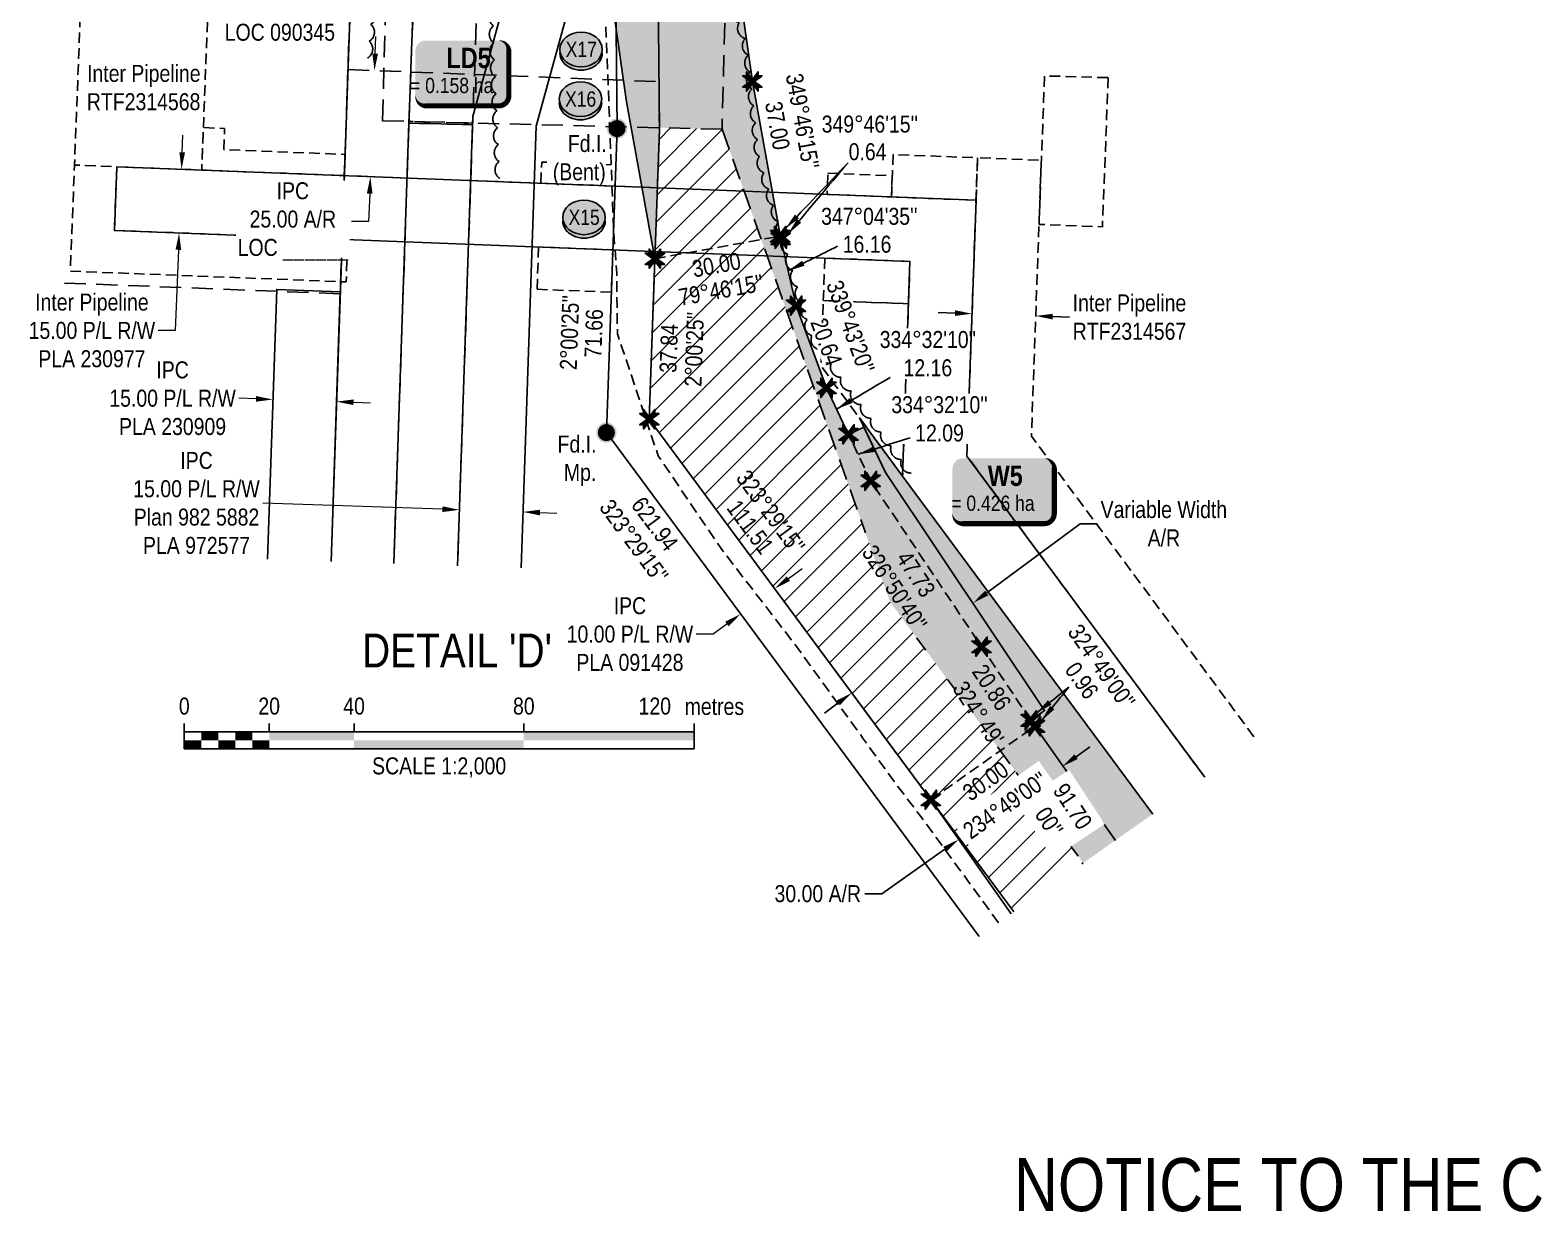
# Model space of a CAD drawing. Extents: x 395420 to 400963, y 6163329 to 6167492.
# Drawn here: x 396371 to 397258, y 6165332 to 6166030 of the extents above; entities that cross this region are included whole.
import ezdxf
from ezdxf.enums import TextEntityAlignment as Align

# ---------------------------------------------------------------- set-up
doc = ezdxf.new("R2010")
doc.units = 0
doc.header["$LTSCALE"] = 5
doc.header["$PDSIZE"] = 0.5
for name, pattern in [('0', [1, 1, 0]), ('foc-ACCESSROAD', [3.75, 2.5, -1.25]), ('foc-TRAV', [1.875, 1.25, -0.625]), ('HIDDEN2', [1.875, 1.25, -0.625]), ('UG_PIPE', [1.875, 1.25, -0.625])]:
    doc.linetypes.add(name, pattern=pattern)
doc.layers.get('Defpoints').update_dxf_attribs({"color": 9})
for name, color, linetype in [('AS-PIPE-UG', 44, 'UG_PIPE'), ('C-AR', 13, 'foc-ACCESSROAD'), ('C-RW', 13, 'Continuous'), ('C-WS', 13, 'foc-ACCESSROAD'), ('DETAIL-T', 7, 'Continuous'), ('F-RW', 190, 'Continuous'), ('L-BD', 7, 'Continuous'), ('L-BD1', 253, 'Continuous'), ('L-MON', 1, 'Continuous'), ('P-CROSSINGS', 250, 'Continuous'), ('P-PROPOSED', 10, 'Continuous'), ('P-PROPOSED-EXISTING-H', 59, 'Continuous'), ('P-PROPOSED-H', 21, 'Continuous'), ('P-TEMP-BLOCKS', 250, 'Continuous'), ('P-TEMP-H', 41, 'Continuous'), ('P-TEMP_WORKSPACE', 46, 'Continuous'), ('P-TRAV', 4, 'foc-TRAV'), ('P-TXT', 4, 'Continuous'), ('P-WORKAREA-H', 111, 'Continuous'), ('T-BUSH', 110, '0'), ('T-EXISTING TFA', 220, 'HIDDEN2'), ('T-EXISTING TFA-T', 220, 'Continuous')]:
    doc.layers.add(name, color=color, linetype=linetype)
for name, color, linetype, lineweight in [('C-AR-T', 13, 'Continuous', 9), ('C-RW-T', 13, 'Continuous', 9), ('F-RW-T', 190, 'Continuous', 9)]:
    doc.layers.add(name, color=color, linetype=linetype, lineweight=lineweight)
doc.layers.add('DISCLAIMER', color=7, linetype='Continuous', plot=False)
doc.styles.add('80', font='ARIALN.TTF', dxfattribs={"height": 10})
doc.styles.add('80CG', font='ARIALN.TTF', dxfattribs={"height": 10})
doc.styles.add('80L', font='ARIALN.TTF', dxfattribs={"height": 10})
doc.styles.add('BOLD', font='ARIALNB.TTF')
doc.styles.add('Crossing', font='ARIALN.TTF', dxfattribs={"height": 10})
doc.dimstyles.new('Compass 5 000', dxfattribs={"dimscale": 5, "dimtxt": 9, "dimasz": 2, "dimexe": 0.2, "dimexo": 0.0625, "dimgap": 0.5, "dimtad": 0, "dimtih": 1, "dimtoh": 1, "dimzin": 0, "dimdsep": 46, "dimtxsty": '80CG', "dimcen": 0.1, "dimse1": 1, "dimse2": 1, "dimclrd": 256, "dimclrt": 256, "dimaunit": 1, "dimadec": 4, "dimazin": 0, "dimtfac": 0.06, "dimtofl": 0, "dimtmove": 0, "dimatfit": 1, "dimfxl": 0.2, "dimtolj": 1, "dimtzin": 0, "dimlwd": -1, "dimarcsym": 0})

# ---------------------------------------------------------------- blocks, each defined once
blk = doc.blocks.new('Disclaimer_Legal')
at = {"layer": 'DISCLAIMER', "color": 254, "flags": 128}
blk.add_lwpolyline([(-3612.9, -1104.6, 37.5, 37.5, 0), (4096.1, -1104.6, 37.5, 37.5, 0.414214), (4171.1, -1029.6, 37.5, 37.5, 0), (4171.1, 2078.7, 37.5, 0, 0.414214), (4096.1, 2153.7, 0, 0, 0), (-3612.9, 2153.7, 0, 0, 0.414214), (-3687.9, 2078.7, 0, 0, 0), (-3687.9, -1029.6, 0, 37.5, 0.414214)], format="xyseb", close=True, dxfattribs=at)
at = {"layer": 'DISCLAIMER', "color": 254, "insert": (241.6, 533.9), "char_height": 125, "width": 7717.568, "attachment_point": 5, "style": '80'}
blk.add_mtext('NOTICE TO THE CORPORATION, PERSON &/OR PERSONS REGARDING THIS COMPUTER AIDED DESIGN AND DRAFTING (CADD) FILES. ACCEPTANCE OF THE CADD DATA IS BASED ON THE FOLLOWING DISCLAIMER WHICH COVERS ALL CADD DATA RECIEVED FROM COMPASS GEOMATICS LTD.\\P{\\fArial Narrow|b1|i0|c0|p34;DISCLAIMER}\\PCOMPASS GEOMATICS LTD. MAKES NO REPRESENTATION OR WARRANTIES, EXPRESS OR IMPLIED, WITH RESPECT TO THE REUSE OF THE DATA PROVIDED HEREWITH, REGARDLESS OF ITS FORMAT OR THE MEANS OF ITS TRANSMISSION. THERE IS NO GUARANTEE OR REPRESENTATION TO THE USER AS TO THE ACCURACY, CURRENCY, SUITABILITY OR RELIABILITY OF THIS DATA FOR ANY PURPOSE. THE USER ACCEPTS THE DATA "AS IS", AND ASSUMES ALL RISKS ASSOCIATED WITH ITS USE. BY ACCEPTANCE OF THIS DATA, THE USER AGREES NOT TO TRANSMIT THIS DATA OR PROVIDE ACCESS OR ANY PART OF IT TO ANOTHER PARTY UNLESS THE USER SHALL INCLUDE WITH THE DATA A COPY OF THIS DISCLAIMER. COMPASS GEOMATICS LTD. ASSUMES NO RESPONSIBILITY FOR ACTUAL OR CONSEQUENTIAL DAMAGE AS A RESULT OF ANY USER\'S RELIANCE ON THIS DATA. THIS CADD FILE IS FOR ILLUSTRATION PURPOSES ONLY.\\PIF YOU REQUIRE MORE ACCURATE INFORMATION, PLEASE CONTACT DARCI ANGLEHART AT COMPASS GEOMATICS LTD. VIA EMAIL: darci.anglehart@compassgeomatics.ca OR CELL: 506-961-7292', dxfattribs=at)
blk = doc.blocks.new('*D142')
at = {"layer": 'Defpoints', "color": 0, "transparency": 16777216}
for p in [(396925.97, 6165865.06), (396963.41, 6165862.18), (396963.47, 6165863.71)]:
    blk.add_point(p, dxfattribs=at)
at = {"layer": 'T-EXISTING TFA-T', "transparency": 16777216}
for p, q in [((396915.92, 6165863.88), (396905.93, 6165864.24)), ((396973.4, 6165861.82), (396983.4, 6165861.46))]:
    blk.add_line(p, q, dxfattribs=at)
for points in [[(396915.98, 6165865.55), (396915.86, 6165862.22), (396925.91, 6165863.52)], [(396973.46, 6165863.48), (396973.34, 6165860.15), (396963.41, 6165862.18)]]:
    blk.add_solid(points, dxfattribs=at)
at = {"layer": 'T-EXISTING TFA-T', "transparency": 16777216, "insert": (397018.62, 6165861.46), "char_height": 10, "attachment_point": 5, "style": '80CG'}
blk.add_mtext('\\A1;Inter Pipeline\\PRTF2314567', dxfattribs=at)
blk = doc.blocks.new('*U140')
at = {"color": 0}
for p, q in [((-150, 0), (-150, 15)), ((-150, 10), (150.24, 10)), ((-100, 10), (-100, 15)), ((-50, 10), (-50, 15)), ((50, 10), (50, 15)), ((150.24, 0), (150.24, 15)), ((-150, 0), (150.24, 0))]:
    blk.add_line(p, q, dxfattribs=at)
for points in [[(-140, 10), (-130, 10), (-140, 5), (-130, 5)], [(-120, 10), (-110, 10), (-120, 5), (-110, 5)], [(-100, 10), (-50, 10), (-100, 5), (-50, 5)], [(50, 10), (150.24, 10), (50, 5), (150.24, 5)], [(-150, 5), (-140, 5), (-150, 0), (-140, 0)], [(-130, 5), (-120, 5), (-130, 0), (-120, 0)], [(-110, 5), (-100, 5), (-110, 0), (-100, 0)], [(-50, 5), (50, 5), (-50, 0), (50, 0)]]:
    blk.add_solid(points, dxfattribs=at)
at = {"color": 0, "style": '80'}
blk.add_text('metres', height=10, dxfattribs=at).set_placement((162.24, 20), align=Align.CENTER)
at = {"color": 0, "char_height": 10, "style": '80'}
for s, insert, attachment_point in [('0', (-150, 30.21), 2), ('20', (-100, 30.21), 2), ('40', (-50, 30.21), 2), ('80', (50, 30.21), 2), ('120', (136.7, 30.22), 3), ('SCALE 1:2,000', (0.12, -5), 2)]:
    blk.add_mtext(s, dxfattribs=dict(at, insert=insert, attachment_point=attachment_point))
blk = doc.blocks.new('*U72')
h = blk.add_hatch(color=191)
edge = h.paths.add_edge_path()
edge.add_line((-24, -20), (24, -20))
edge.add_arc((24, -14), 6, 270, 360)
edge.add_line((30, -14), (30, 12.5))
edge.add_arc((24, 12.5), 6, 0, 90)
edge.add_line((24, 18.5), (-24, 18.5))
edge.add_arc((-24, 12.5), 6, 90, 180)
edge.add_line((-30, 12.5), (-30, -14))
edge.add_arc((-24, -14), 6, 180, 270)
at = {"color": 250, "flags": 128}
blk.add_lwpolyline([(-24, -20, 3, 3, 0), (24, -20, 3, 3, 0.414214), (30, -14, 3, 3, 0), (30, 12.5, 3, 0, 0.414214), (24, 18.5, 0, 0, 0), (-24, 18.5, 0, 0, 0.414214), (-30, 12.5, 0, 0, 0), (-30, -14, 0, 3, 0.414214)], format="xyseb", close=True, dxfattribs=at)
at = {"flags": 128}
blk.add_lwpolyline([(7.87, -13.1, 0, 7.5, 0), (0, 0, 0, 0, 0)], format="xyseb", dxfattribs=at)
at = {"color": 250}
for tag, p, height, style in [('TEMP_AREA_W1_001', (-9.21, 2.24), 12, 'BOLD'), ('ENTER_TEXT_001', (-30.66, -12.47), 9, '80')]:
    blk.add_attdef(tag, p, '', height=height, dxfattribs=dict(at, style=style))
blk = doc.blocks.new('*U127')
h = blk.add_hatch(color=111)
edge = h.paths.add_edge_path()
edge.add_line((-21.5, -20), (21.5, -20))
edge.add_arc((21.5, -14), 6, 270, 360)
edge.add_line((27.5, -14), (27.5, 12.5))
edge.add_arc((21.5, 12.5), 6, 0, 90)
edge.add_line((21.5, 18.5), (-21.5, 18.5))
edge.add_arc((-21.5, 12.5), 6, 90, 180)
edge.add_line((-27.5, 12.5), (-27.5, -14))
edge.add_arc((-21.5, -14), 6, 180, 270)
at = {"color": 250, "flags": 128}
blk.add_lwpolyline([(-21.5, -20, 3, 3, 0), (21.5, -20, 3, 3, 0.414214), (27.5, -14, 3, 3, 0), (27.5, 12.5, 3, 0, 0.414214), (21.5, 18.5, 0, 0, 0), (-21.5, 18.5, 0, 0, 0.414214), (-27.5, 12.5, 0, 0, 0), (-27.5, -14, 0, 3, 0.414214)], format="xyseb", close=True, dxfattribs=at)
at = {"flags": 128}
blk.add_lwpolyline([(-18.56, -9.13, 0, 7.5, 0), (0, 0, 0, 0, 0)], format="xyseb", dxfattribs=at)
at = {"color": 250}
for tag, p, height, style in [('TEMP_AREA_W1_001', (-9.21, 2.24), 12, 'BOLD'), ('ENTER_TEXT_001', (-30.66, -12.47), 9, '80')]:
    blk.add_attdef(tag, p, '', height=height, dxfattribs=dict(at, style=style))
blk = doc.blocks.new('*D143')
at = {"layer": 'C-AR-T', "transparency": 16777216}
for p, q in [((396586.74, 6166044.65), (396552.7, 6166045.82)), ((396644.22, 6166042.67), (396654.21, 6166042.33))]:
    blk.add_line(p, q, dxfattribs=at)
for points in [[(396586.8, 6166046.31), (396586.69, 6166042.98), (396596.74, 6166044.3)], [(396644.28, 6166044.34), (396644.16, 6166041.01), (396634.23, 6166043.01)]]:
    blk.add_solid(points, dxfattribs=at)
at = {"layer": 'Defpoints', "color": 0, "transparency": 16777216}
for p in [(396596.74, 6166044.3), (396593.08, 6165937.97), (396630.57, 6165936.68)]:
    blk.add_point(p, dxfattribs=at)
at = {"layer": 'C-AR-T', "transparency": 16777216, "insert": (396518.37, 6166045.82), "char_height": 10, "attachment_point": 5, "style": '80CG'}
blk.add_mtext('\\A1;IPC\\P15.00 A/R\\PLOC 090345', dxfattribs=at)
blk = doc.blocks.new('*D146')
at = {"layer": 'C-AR-T', "transparency": 16777216}
for p, q in [((396574.47, 6166016.65), (396574.86, 6166026.64)), ((396571.26, 6165934.23), (396570.62, 6165917.79)), ((396570.62, 6165917.79), (396560.62, 6165917.79))]:
    blk.add_line(p, q, dxfattribs=at)
for points in [[(396572.81, 6166016.71), (396576.14, 6166016.58), (396574.08, 6166006.66)], [(396569.59, 6165934.3), (396572.92, 6165934.17), (396571.65, 6165944.23)]]:
    blk.add_solid(points, dxfattribs=at)
at = {"layer": 'Defpoints', "color": 0, "transparency": 16777216}
for p in [(396574.08, 6166006.66), (396690.12, 6166002.13), (396687.68, 6165939.7)]:
    blk.add_point(p, dxfattribs=at)
at = {"layer": 'C-AR-T', "transparency": 16777216, "insert": (396526.01, 6165917.79), "char_height": 10, "attachment_point": 5, "style": '80CG', "bg_fill": 3, "box_fill_scale": 1.1, "bg_fill_color": 256, "bg_fill_true_color": 13158600, "bg_fill_transparency": 0}
blk.add_mtext('\\A1;IPC\\P25.00 A/R\\PLOC ______', dxfattribs=at)
blk = doc.blocks.new('*D147')
at = {"layer": 'C-RW-T', "transparency": 16777216}
for p, q in [((396614.1, 6165748.44), (396508.38, 6165752.07)), ((396671.52, 6165746.47), (396681.51, 6165746.12))]:
    blk.add_line(p, q, dxfattribs=at)
for points in [[(396614.15, 6165750.11), (396614.04, 6165746.78), (396624.09, 6165748.1)], [(396671.57, 6165748.13), (396671.46, 6165744.8), (396661.52, 6165746.81)]]:
    blk.add_solid(points, dxfattribs=at)
at = {"layer": 'Defpoints', "color": 0, "transparency": 16777216}
for p in [(396627.17, 6165837.75), (396664.6, 6165836.46), (396624.09, 6165748.1)]:
    blk.add_point(p, dxfattribs=at)
at = {"layer": 'C-RW-T', "transparency": 16777216, "insert": (396469.29, 6165752.07), "char_height": 10, "attachment_point": 5, "style": '80CG'}
blk.add_mtext('\\A1;IPC\\P15.00 P/L R/W\\PPlan 982 5882\\PPLA 972577', dxfattribs=at)
blk = doc.blocks.new('*D149')
at = {"layer": 'C-RW-T', "transparency": 16777216}
for p, q in [((396504.27, 6165813.37), (396494.28, 6165813.72)), ((396561.73, 6165811.39), (396571.72, 6165811.05))]:
    blk.add_line(p, q, dxfattribs=at)
for points in [[(396504.33, 6165815.04), (396504.22, 6165811.71), (396514.27, 6165813.03)], [(396561.78, 6165813.06), (396561.67, 6165809.73), (396551.73, 6165811.74)]]:
    blk.add_solid(points, dxfattribs=at)
at = {"layer": 'Defpoints', "color": 0, "transparency": 16777216}
for p in [(396514.27, 6165813.03), (396510.58, 6165706.12), (396548.05, 6165704.83)]:
    blk.add_point(p, dxfattribs=at)
at = {"layer": 'C-RW-T', "transparency": 16777216, "insert": (396455.19, 6165813.72), "char_height": 10, "attachment_point": 5, "style": '80CG'}
blk.add_mtext('\\A1;IPC\\P15.00 P/L R/W\\PPLA 230909', dxfattribs=at)
blk = doc.blocks.new('*D150')
at = {"layer": 'C-RW-T', "transparency": 16777216}
for p, q in [((396817.76, 6165707.59), (396825.8, 6165713.54)), ((396781.6, 6165680.82), (396773.56, 6165674.87)), ((396773.56, 6165674.87), (396763.56, 6165674.87))]:
    blk.add_line(p, q, dxfattribs=at)
for points in [[(396816.77, 6165708.93), (396818.75, 6165706.25), (396809.73, 6165701.64)], [(396780.61, 6165682.16), (396782.59, 6165679.48), (396789.64, 6165686.77)]]:
    blk.add_solid(points, dxfattribs=at)
at = {"layer": 'Defpoints', "color": 0, "transparency": 16777216}
for p in [(396814.77, 6165694.83), (396789.64, 6165686.77), (396794.68, 6165679.96)]:
    blk.add_point(p, dxfattribs=at)
at = {"layer": 'C-RW-T', "transparency": 16777216, "insert": (396724.48, 6165674.87), "char_height": 10, "attachment_point": 5, "style": '80CG'}
blk.add_mtext('\\A1;IPC\\P10.00 P/L R/W^JPLA 091428', dxfattribs=at)
blk = doc.blocks.new('*D151')
at = {"layer": 'Defpoints', "color": 0, "transparency": 16777216}
for p in [(396466.58, 6165948.32), (396459.01, 6165911.1), (396465.12, 6165910.86)]:
    blk.add_point(p, dxfattribs=at)
at = {"layer": 'F-RW-T', "transparency": 16777216}
for p, q in [((396460.86, 6165958.55), (396461.25, 6165968.55)), ((396458.62, 6165901.11), (396456.77, 6165853.62)), ((396456.77, 6165853.62), (396446.77, 6165853.62))]:
    blk.add_line(p, q, dxfattribs=at)
for points in [[(396459.19, 6165958.62), (396462.52, 6165958.49), (396460.47, 6165948.56)], [(396456.95, 6165901.18), (396460.28, 6165901.05), (396459.01, 6165911.1)]]:
    blk.add_solid(points, dxfattribs=at)
at = {"layer": 'F-RW-T', "transparency": 16777216, "insert": (396407.68, 6165853.62), "char_height": 10, "attachment_point": 5, "style": '80CG'}
blk.add_mtext('\\A1;Inter Pipeline\\P15.00 P/L R/W^JPLA 230977', dxfattribs=at)
blk = doc.blocks.new('*D155')
at = {"layer": 'Defpoints', "color": 0, "transparency": 16777216}
for p in [(396924.92, 6165695.31), (396853.53, 6165642.46), (396855.12, 6165640.32)]:
    blk.add_point(p, dxfattribs=at)
at = {"layer": 'P-TXT', "transparency": 16777216}
for p, q in [((396934.55, 6165699.12), (396989.54, 6165739.83)), ((396989.54, 6165739.83), (396999.54, 6165739.83)), ((396847.08, 6165634.37), (396839.04, 6165628.42))]:
    blk.add_line(p, q, dxfattribs=at)
for points in [[(396933.55, 6165700.46), (396935.54, 6165697.78), (396926.51, 6165693.17)], [(396846.09, 6165635.71), (396848.07, 6165633.03), (396855.12, 6165640.32)]]:
    blk.add_solid(points, dxfattribs=at)
at = {"layer": 'P-TXT', "transparency": 16777216, "insert": (397038.87, 6165739.83), "char_height": 10, "attachment_point": 5, "style": '80CG'}
blk.add_mtext('\\A1;Variable Width \\PA/R', dxfattribs=at)
blk = doc.blocks.new('*D156')
at = {"layer": 'Defpoints', "color": 0, "transparency": 16777216}
for p in [(396989.78, 6165581.69), (396918.15, 6165554.06), (396928.92, 6165538.79)]:
    blk.add_point(p, dxfattribs=at)
at = {"layer": 'P-TXT', "transparency": 16777216}
for p, q in [((396987.18, 6165602.72), (396995.36, 6165608.49)), ((396909.98, 6165548.3), (396872.76, 6165522.05)), ((396872.76, 6165522.05), (396862.76, 6165522.05))]:
    blk.add_line(p, q, dxfattribs=at)
for points in [[(396986.22, 6165604.09), (396988.14, 6165601.36), (396979.01, 6165596.96)], [(396909.02, 6165549.66), (396910.94, 6165546.93), (396918.15, 6165554.06)]]:
    blk.add_solid(points, dxfattribs=at)
at = {"layer": 'P-TXT', "transparency": 16777216, "insert": (396835.09, 6165522.05), "char_height": 10, "attachment_point": 5, "style": '80CG'}
blk.add_mtext('\\A1;30.00 A/R', dxfattribs=at)
blk = doc.blocks.new('xing2')
h = blk.add_hatch(color=50)
h.dxf.hatch_style = 1
edge = h.paths.add_edge_path()
edge.add_ellipse((0, 0), major_axis=(-12.5, 0), ratio=0.816297, start_angle=0, end_angle=360)
h = blk.add_hatch(color=250)
h.dxf.hatch_style = 1
edge = h.paths.add_edge_path()
edge.add_ellipse((0, -2.05), major_axis=(-12.5, 0), ratio=0.816297, start_angle=0, end_angle=180)
edge.add_line((12.5, -2.05), (12.5, 0))
edge.add_ellipse((0, 0), major_axis=(-12.5, 0), ratio=0.816297, start_angle=0, end_angle=180, ccw=False)
edge.add_line((-12.5, 0), (-12.5, -2.05))
at = {"color": 250}
blk.add_ellipse((0, 0), major_axis=(-12.5, 0), ratio=0.816297, dxfattribs=at)
blk.add_ellipse((0, -2.05), major_axis=(-12.5, 0), ratio=0.816297, start_param=0, end_param=3.141593, dxfattribs=at)
at = {"color": 250, "style": 'Crossing'}
blk.add_attdef('CROSSING', text='', height=9, dxfattribs=at).set_placement((0.09, 0.02), align=Align.MIDDLE_CENTER)
at = {"color": 250, "style": 'Crossing', "flags": 1}
for tag, p in [('OWNER', (0.09, -12.49)), ('DESCRIPTION', (0.09, -25.77)), ('LOCATION', (0.09, -39.3)), ('DWG_REF', (0.09, -52.84))]:
    blk.add_attdef(tag, text='', height=9, dxfattribs=at).set_placement(p, align=Align.MIDDLE_CENTER)
blk = doc.blocks.new('fdia')
at = {"color": 255, "const_width": 1}
blk.add_lwpolyline([(-0.5, 0, 1), (0.5, 0, 1)], format="xyb", close=True, dxfattribs=at)
blk = doc.blocks.new('Fdiaa')
blk.add_blockref('fdia', (0, 0))
blk = doc.blocks.new('fdib')
at = {"color": 1, "const_width": 1.6}
blk.add_lwpolyline([(-0.4, 0, 1), (0.4, 0, 1)], format="xyb", close=True, dxfattribs=at)
at = {"color": 1}
blk.add_circle((0, 0), 0.8, dxfattribs=at)
blk = doc.blocks.new('Fdibb')
blk.add_blockref('fdib', (0, 0))
blk = doc.blocks.new('fdicc')
for name in ['Fdibb', 'Fdiaa']:
    blk.add_blockref(name, (0, 0))
blk = doc.blocks.new('FDI')
blk.add_blockref('fdicc', (0, 0))
blk = doc.blocks.new('TEMP')
h = blk.add_hatch(color=255)
h.dxf.hatch_style = 1
h.paths.add_polyline_path([(0, 0.25), (-0.67, 1.15), (-0.67, 0.67), (-1.15, 0.67), (-0.25, 0), (-1.15, -0.67), (-0.67, -0.67), (-0.67, -1.15), (0, -0.25), (0.67, -1.15), (0.67, -0.67), (1.15, -0.67), (0.25, 0), (1.15, 0.67), (0.67, 0.67), (0.67, 1.15)])
h.paths.add_polyline_path([(0.57, 0.85), (0.57, 0.57), (0.85, 0.57), (0.08, 0), (0.85, -0.57), (0.57, -0.57), (0.57, -0.85), (0, -0.08), (-0.57, -0.85), (-0.57, -0.57), (-0.85, -0.57), (-0.08, 0), (-0.85, 0.57), (-0.57, 0.57), (-0.57, 0.85), (0, 0.08)], flags=16)
h = blk.add_hatch(color=1)
h.dxf.hatch_style = 1
h.paths.add_polyline_path([(0, 0.08), (-0.57, 0.85), (-0.57, 0.57), (-0.85, 0.57), (-0.08, 0), (-0.85, -0.57), (-0.57, -0.57), (-0.57, -0.85), (0, -0.08), (0.57, -0.85), (0.57, -0.57), (0.85, -0.57), (0.08, 0), (0.85, 0.57), (0.57, 0.57), (0.57, 0.85)])
at = {"color": 1}
for p, q in [((-0.08, 0), (0.08, 0)), ((0, 0.08), (0, -0.08))]:
    blk.add_line(p, q, dxfattribs=at)
at = {"color": 255, "flags": 128}
blk.add_lwpolyline([(-0.25, 0), (-1.15, 0.67), (-0.67, 0.67), (-0.67, 1.15), (0, 0.25), (0.67, 1.15), (0.67, 0.67), (1.15, 0.67), (0.25, 0), (1.15, -0.67), (0.67, -0.67), (0.67, -1.15), (0, -0.25), (-0.67, -1.15), (-0.67, -0.67), (-1.15, -0.67)], close=True, dxfattribs=at)
at = {"color": 1, "flags": 128}
blk.add_lwpolyline([(-0.08, 0), (-0.85, 0.57), (-0.57, 0.57), (-0.57, 0.85), (0, 0.08), (0.57, 0.85), (0.57, 0.57), (0.85, 0.57), (0.08, 0), (0.85, -0.57), (0.57, -0.57), (0.57, -0.85), (0, -0.08), (-0.57, -0.85), (-0.57, -0.57), (-0.85, -0.57)], close=True, dxfattribs=at)

msp = doc.modelspace()

# ---------------------------------------------------------------- hatches: boundary and pattern name
at = {"layer": 'P-PROPOSED-EXISTING-H'}
h = msp.add_hatch(dxfattribs=at)
h.set_pattern_fill('ANSI31', color=256, scale=3.498656)
h.set_pattern_definition([(45, (92.039, 2406.554), (-7.85470674, 7.85470674), [])])
h.paths.add_polyline_path([(396901.687, 6165577.415), (396950.574, 6165511.376), (396991.435, 6165540.183), (396877.567, 6165694), (396778.732, 6165972.096), (396741.901, 6165973.021), (396739.199, 6165895.899), (396735.887, 6165801.383)])
at = {"layer": 'P-PROPOSED-H'}
h = msp.add_hatch(color=256, dxfattribs=at)
h.dxf.hatch_style = 1
h.paths.add_polyline_path([(396740.325, 6166131.96), (396705.291, 6166223.924), (396688.815, 6166224.338), (396695.066, 6166180.566), (396715.379, 6166127.245), (396716.302, 6166031.876), (396722.532, 6165988.251), (396725.205, 6165973.441), (396741.863, 6165973.022)])
h = msp.add_hatch(color=256, dxfattribs=at)
h.dxf.hatch_style = 1
h.paths.add_polyline_path([(396764.82, 6166222.428), (396705.291, 6166223.924), (396740.325, 6166131.96), (396741.863, 6165973.022), (396778.732, 6165972.096), (396782, 6166102.132)])
h = msp.add_hatch(color=256, dxfattribs=at)
h.dxf.hatch_style = 1
h.paths.add_polyline_path([(396877.567, 6165694), (396991.435, 6165540.183), (397010.292, 6165553.477), (396960.476, 6165624.139), (396968.646, 6165629.899), (396874.967, 6165770.053), (396862.23, 6165796.8), (396853.205, 6165792.502), (396840.179, 6165819.856), (396822.303, 6165868.24), (396813.261, 6165907.645), (396796.556, 6166000.212), (396782, 6166102.132), (396778.732, 6165972.096)])
h = msp.add_hatch(color=256, dxfattribs=at)
h.dxf.hatch_style = 1
h.paths.add_polyline_path([(396741.871, 6165972.183), (396741.863, 6165973.022), (396725.205, 6165973.441), (396739.199, 6165895.899)])
at = {"layer": 'P-TEMP-H'}
h = msp.add_hatch(color=256, dxfattribs=at)
h.dxf.hatch_style = 1
h.paths.add_polyline_path([(396885.029, 6165767.926), (396859.664, 6165802.189), (396874.967, 6165770.053), (396968.646, 6165629.899), (396960.476, 6165624.139), (397010.292, 6165553.477), (397032.297, 6165568.99)])

# ---------------------------------------------------------------- linework, layer by layer
at = {"layer": 'AS-PIPE-UG', "flags": 128}
msp.add_lwpolyline([(396941.527, 6165504.998), (396896.292, 6165566.792), (396879.984, 6165588.195), (396861.514, 6165613.94), (396822.229, 6165668.12), (396778.129, 6165725.277), (396741.167, 6165779.81), (396717.112, 6165851.715), (396716.687, 6165887.34), (396714.892, 6165912.822), (396707.379, 6166110.767), (396693.752, 6166186.145), (396679.237, 6166242.445), (396656.882, 6166299.07), (396647.559, 6166344.232), (396648.102, 6166360.405), (396652.562, 6166465.325), (396661.804, 6166605.66), (396659.939, 6166686.76), (396657.742, 6166720.702), (396661.319, 6166789.572), (396662.757, 6166899.68)], dxfattribs=at)
at = {"layer": 'C-AR', "flags": 128}
for points in [[(396639.032, 6166172.349), (396640.521, 6166213.352), (396694.557, 6166252.102), (396680.755, 6166288.332), (396603.728, 6166233.095), (396594.416, 6165976.728), (396631.893, 6165975.786), (396635.76, 6166082.265)], [(396778.732, 6165972.096), (396863.159, 6165734.541)], [(396893.31, 6165672.733), (396898.736, 6165665.405)], [(396911.418, 6165648.273), (396916.149, 6165641.883)], [(396940.817, 6165608.56), (396954.127, 6165590.58)], [(396964.402, 6165576.701), (396966.01, 6165574.528)], [(396981.014, 6165554.26), (396991.435, 6165540.183)]]:
    msp.add_lwpolyline(points, dxfattribs=at)
at = {"layer": 'C-AR'}
msp.add_lwpolyline([(396556.319, 6165944.823), (396558.471, 6166007.264), (396741.601, 6166000.123), (396741.872, 6165972.183), (396740.661, 6165937.634), (396630.752, 6165941.921), (396631.882, 6165974.802), (396594.382, 6165975.739), (396593.27, 6165943.382), (396556.319, 6165944.823)], close=True, dxfattribs=at)
msp.add_lwpolyline([(396585.471, 6165716.427), (396593.371, 6165946.313), (396594.382, 6165975.739), (396616.904, 6165975.177), (396631.882, 6165974.802), (396622.959, 6165715.135)], dxfattribs=at)
at = {"layer": 'C-RW'}
for points in [[(396548.49, 6165717.702), (396566.81, 6166249.185), (396627.005, 6166357.701), (396629.552, 6166421.181), (396643.657, 6166772.687), (396657.541, 6167147.177), (396695.802, 6167145.581), (396681.043, 6166771.236), (396664.141, 6166348.08), (396660.155, 6166340.895), (396644.303, 6166312.318), (396603.974, 6166239.615), (396603.463, 6166225.655), (396595.479, 6166007.657), (396595.055, 6165995.284), (396594.382, 6165975.739), (396593.371, 6165946.313), (396585.471, 6165716.427)], [(396930.144, 6165496.973), (396710.607, 6165793.532), (396716.877, 6165972.5), (396715.379, 6166127.245), (396626.694, 6166360.045), (396629.189, 6166423.696), (396740.325, 6166131.96), (396741.871, 6165972.183), (396735.887, 6165801.383), (396950.574, 6165511.376)], [(396622.959, 6165715.135), (396631.882, 6165974.802), (396632.049, 6165979.688), (396648.633, 6166040.379), (396657.082, 6166071.303), (396675.064, 6166137.113), (396711.245, 6166127.241), (396684.954, 6166031.035), (396676.572, 6166000.364), (396669.342, 6165973.907), (396660.377, 6165713.845)], [(396511.026, 6165718.993), (396516.5, 6165877.787), (396553.958, 6165876.326), (396548.49, 6165717.701)]]:
    msp.add_lwpolyline(points, dxfattribs=at)
at = {"layer": 'C-WS'}
msp.add_lwpolyline([(396659.546, 6166771.012), (396680.466, 6166770.196), (396674.483, 6166620.407), (396667.1, 6166435.576), (396566.81, 6166249.185), (396553.921, 6165875.264), (396386.052, 6165881.812)], dxfattribs=at)
msp.add_lwpolyline([(396785.011, 6166221.921), (396778.732, 6165972.096), (396578.872, 6165977.118), (396585.151, 6166226.944), (396785.011, 6166221.921)], close=True, dxfattribs=at)
at = {"layer": 'F-RW', "flags": 128}
msp.add_lwpolyline([(397032.297, 6165568.99), (396885.029, 6165767.926), (396889.358, 6165894.322), (396420.939, 6165912.588), (396422.4, 6165950.046), (396928.275, 6165930.318), (396922.949, 6165779.702), (397062.942, 6165590.595)], dxfattribs=at)
at = {"layer": 'P-PROPOSED', "ltscale": 2, "flags": 128}
for points in [[(396949.018, 6165510.279), (396901.687, 6165577.415), (396735.887, 6165801.383), (396739.199, 6165895.899), (396722.532, 6165988.251), (396686.472, 6166240.745), (396678.23, 6166316.207), (396668.907, 6166479.944)], [(396743.921, 6166481.337), (396752.969, 6166322.412), (396760.865, 6166250.117), (396796.556, 6166000.212), (396813.261, 6165907.645), (396822.303, 6165868.24), (396840.179, 6165819.856), (396853.205, 6165792.502), (396862.23, 6165796.8), (396874.967, 6165770.053), (396968.646, 6165629.899), (396960.476, 6165624.139), (397010.292, 6165553.477)]]:
    msp.add_lwpolyline(points, dxfattribs=at)
at = {"layer": 'P-TEMP_WORKSPACE', "flags": 128}
msp.add_lwpolyline([(397032.297, 6165568.99), (396885.029, 6165767.926), (396859.664, 6165802.189), (396874.967, 6165770.053), (396968.646, 6165629.899), (396960.476, 6165624.139), (397010.292, 6165553.477)], dxfattribs=at)
at = {"layer": 'P-TRAV', "flags": 128}
for points in [[(396739.199, 6165895.899), (396812.978, 6165909.213)], [(396960.476, 6165624.139), (396866.231, 6165765.148), (396853.205, 6165792.502)], [(396901.687, 6165577.415), (396962.962, 6165620.613)]]:
    msp.add_lwpolyline(points, dxfattribs=at)
at = {"layer": 'T-BUSH', "flags": 128}
for points in [[(396569.903, 6166013.991, 0.5205671), (396570.922, 6166023.935, 0.5205671), (396571.942, 6166033.879, 0.5205671), (396572.961, 6166043.823, 0.5205671), (396573.98, 6166053.767, 0.5205671), (396574.999, 6166063.711, 0.5205671), (396576.018, 6166073.655, 0.5205671), (396577.037, 6166083.599, 0.5205671), (396577.915, 6166093.547, 0.5205671), (396577.466, 6166103.533, 0.5205671), (396577.016, 6166113.519, 0.5205671), (396576.567, 6166123.505, 0.5205671), (396576.117, 6166133.491, 0.5205671), (396575.668, 6166143.477, 0.5205671), (396575.218, 6166153.463, 0.5205671), (396574.769, 6166163.449, 0.5205671), (396574.319, 6166173.436, 0.5205671), (396573.87, 6166183.422, 0.5205671), (396573.42, 6166193.408, 0.5205671), (396572.971, 6166203.394, 0.5205671), (396572.561, 6166213.38, 0.5205671), (396572.695, 6166223.376, 0.5205671), (396572.828, 6166233.371, 0.5205671), (396572.962, 6166243.366, 0.5205671), (396573.096, 6166253.361, 0.5205671), (396573.23, 6166263.357, 0.5205671), (396573.364, 6166273.352, 0.5205671), (396573.497, 6166283.347, 0.5205671), (396573.631, 6166293.342, 0.5205671), (396573.765, 6166303.338, 0.5205671), (396573.899, 6166313.333, 0.5205671), (396574.033, 6166323.328, 0.5205671), (396574.166, 6166333.324, 0.5205671), (396574.3, 6166343.319, 0.5205671), (396579.897, 6166351.156, 0.5205671), (396586.629, 6166358.546, 0.5205671), (396593.362, 6166365.935, 0.5205671), (396600.094, 6166373.324, 0.5205671), (396604.768, 6166381.979, 0.5205671), (396608.323, 6166391.321, 0.5205671), (396611.879, 6166400.664, 0.5205671), (396614.085, 6166410.342, 0.5205671), (396615.331, 6166420.261, 0.5205671), (396616.577, 6166430.179, 0.5205671), (396617.822, 6166440.097, 0.5205671), (396618.985, 6166450.023, 0.5205671), (396619.516, 6166460.005, 0.5205671), (396620.048, 6166469.987, 0.5205671), (396620.58, 6166479.969, 0.5205671), (396621.111, 6166489.951, 0.5205671), (396621.643, 6166499.933, 0.5205671), (396622.175, 6166509.915, 0.5205671), (396622.706, 6166519.897, 0.5205671), (396623.238, 6166529.879, 0.5205671), (396623.77, 6166539.861, 0.5205671), (396624.301, 6166549.843, 0.5205671), (396624.833, 6166559.825, 0.5205671), (396625.365, 6166569.807, 0.5205671), (396625.896, 6166579.789, 0.5205671), (396626.232, 6166589.778, 0.5205671), (396626.399, 6166599.773, 0.5205671), (396626.567, 6166609.767, 0.5205671), (396626.734, 6166619.762, 0.5205671), (396626.902, 6166629.757, 0.5205671), (396627.069, 6166639.752, 0.5205671), (396627.237, 6166649.746, 0.5205671), (396627.404, 6166659.741, 0.5205671), (396627.572, 6166669.736, 0.5205671), (396627.739, 6166679.731, 0.5205671), (396627.907, 6166689.725, 0.5205671), (396628.074, 6166699.72, 0.5205671), (396628.242, 6166709.715, 0.5205671), (396628.409, 6166719.71, 0.5205671), (396628.577, 6166729.704, 0.5205671), (396628.745, 6166739.699, 0.5205671), (396628.912, 6166749.694, 0.5205671), (396629.08, 6166759.689, 0.5205671), (396629.247, 6166769.683, 0.5205671), (396620.465, 6166771.287, 0.5205671), (396610.48, 6166771.763, 0.5205671), (396598.856, 6166772.317, 0.5205671)], [(396890.136, 6165769.684, -0.5205671), (396884.222, 6165777.744, -0.5205671), (396878.309, 6165785.803, -0.5205671), (396872.395, 6165793.862, -0.5205671), (396866.481, 6165801.921, -0.5205671), (396860.568, 6165809.981, -0.5205671), (396854.654, 6165818.04, -0.5205671), (396848.74, 6165826.099, -0.5205671), (396842.827, 6165834.158, -0.5205671), (396836.913, 6165842.218, -0.5205671), (396831.595, 6165850.572, -0.5205671), (396828.777, 6165860.162, -0.5205671), (396825.959, 6165869.753, -0.5205671), (396823.14, 6165879.344, -0.5205671), (396820.322, 6165888.934, -0.5205671), (396817.504, 6165898.525, -0.5205671), (396814.686, 6165908.116, -0.5205671), (396811.867, 6165917.706, -0.5205671), (396809.049, 6165927.297, -0.5205671), (396806.231, 6165936.888, -0.5205671), (396803.413, 6165946.478, -0.5205671), (396800.779, 6165956.106, -0.5205671), (396799.673, 6165966.041, -0.5205671), (396798.567, 6165975.975, -0.5205671), (396797.461, 6165985.91, -0.5205671), (396796.355, 6165995.845, -0.5205671), (396795.249, 6166005.78, -0.5205671), (396794.144, 6166015.715, -0.5205671), (396792.452, 6166025.508, -0.5205671), (396788.898, 6166034.851, -0.5205671), (396785.345, 6166044.194, -0.5205671), (396781.791, 6166053.537, -0.5205671), (396778.237, 6166062.88, -0.5205671), (396775.498, 6166072.43, -0.5205671), (396774.16, 6166082.336, -0.5205671), (396772.822, 6166092.243, -0.5205671), (396771.483, 6166102.149, -0.5205671), (396770.145, 6166112.055, -0.5205671), (396768.807, 6166121.961, -0.5205671), (396767.468, 6166131.867, -0.5197168), (396766.118, 6166141.762, -0.5197168)], [(396647.885, 6165943.098, -0.520567), (396647.449, 6165953.085, -0.5205671), (396647.013, 6165963.071, -0.5205671), (396646.576, 6165973.058, -0.5205671), (396646.14, 6165983.045, -0.5205671), (396645.704, 6165993.031, -0.5205671), (396645.267, 6166003.018, -0.5205671), (396644.831, 6166013.005, -0.5205671), (396644.395, 6166022.991, -0.5205671), (396644.176, 6166032.982, -0.5205671), (396644.253, 6166042.978, -0.5205671), (396644.33, 6166052.974, -0.5205671), (396644.408, 6166062.969, -0.3762436), (396642.554, 6166070.797, -0.3762436)]]:
    msp.add_lwpolyline(points, format="xyb", dxfattribs=at)
at = {"layer": 'T-EXISTING TFA', "flags": 128}
for points in [[(396402.294, 6166075.79), (396477.212, 6166073.002), (396472.342, 6165948.098), (396397.429, 6165951.02), (396402.294, 6166075.79)], [(397006.114, 6166002.48), (397002.693, 6165914.672), (396965.35, 6165916.127), (396968.642, 6166003.53), (397006.114, 6166002.48)], [(396556.749, 6165957.311), (396556.319, 6165944.823), (396472.342, 6165948.098), (396473.316, 6165973.072), (396485.807, 6165972.585), (396485.319, 6165960.097), (396556.749, 6165957.311)], [(396929.158, 6165955.293), (396928.275, 6165930.318), (396878.456, 6165932.26), (396879.429, 6165957.232), (396929.158, 6165955.293)], [(396422.4, 6165950.044), (396420.939, 6165912.588), (396558.329, 6165907.23), (396557.421, 6165882.254), (396394.995, 6165888.591), (396397.429, 6165951.02), (396422.4, 6165950.044)], [(396672.06, 6165940.31), (396672.514, 6165952.796), (396716.127, 6165951.095), (396715.689, 6165938.607), (396672.06, 6165940.31)], [(396840.985, 6165946.226), (396878.944, 6165944.745), (396878.456, 6165932.26), (396840.547, 6165933.739), (396840.985, 6165946.226)], [(396669.791, 6165877.873), (396670.698, 6165902.848), (396714.377, 6165901.139), (396713.502, 6165876.162), (396669.791, 6165877.873)], [(396889.358, 6165894.322), (396888.503, 6165869.346), (396838.359, 6165871.292), (396839.235, 6165896.276), (396889.358, 6165894.322)], [(396838.359, 6165871.292), (396888.503, 6165869.346), (396885.029, 6165767.926), (396837.011, 6165832.79), (396838.359, 6165871.292)]]:
    msp.add_lwpolyline(points, close=True, dxfattribs=at)
msp.add_lwpolyline([(397062.942, 6165590.595), (396922.949, 6165779.702), (396929.158, 6165955.293), (396966.705, 6165953.828), (396960.87, 6165791.479), (397093.586, 6165612.2)], dxfattribs=at)

# ---------------------------------------------------------------- block references
at = {"layer": 'DETAIL-T', "xscale": 0.999616, "yscale": 0.999616, "zscale": 0.999616}
msp.add_blockref('*U140', (396612.031, 6165607.334), dxfattribs=at)
at = {"layer": 'L-MON', "color": 2, "xscale": 4.99808, "yscale": 4.99808, "zscale": 4.99808}
for p in [(396796.556, 6166000.212), (396813.261, 6165907.645), (396840.179, 6165819.856), (396866.231, 6165765.148)]:
    msp.add_blockref('TEMP', p, dxfattribs=at)
at = {"layer": 'L-MON', "xscale": 4.99808, "yscale": 4.99808, "zscale": 4.99808}
for name, p in [('FDI', (396716.877, 6165972.5)), ('TEMP', (396812.978, 6165909.213)), ('TEMP', (396739.199, 6165895.899)), ('TEMP', (396735.887, 6165801.383)), ('FDI', (396710.607, 6165793.532)), ('TEMP', (396853.205, 6165792.502)), ('TEMP', (396931.509, 6165667.48)), ('TEMP', (396962.962, 6165620.613)), ('TEMP', (396901.687, 6165577.415))]:
    msp.add_blockref(name, p, dxfattribs=at)
at = {"layer": 'L-MON', "color": 4, "xscale": 4.99808, "yscale": 4.99808, "zscale": 4.99808}
msp.add_blockref('TEMP', (396960.476, 6165624.139), dxfattribs=at)
at = {"layer": 'P-TEMP-BLOCKS', "xscale": 0.999616, "yscale": 0.999616, "zscale": 0.999616}
for name, p, values in [('*U127', (396625.709, 6166005.842), {'TEMP_AREA_W1_001': 'LD5', 'ENTER_TEXT_001': '= 0.158 ha'}), ('*U72', (396944.374, 6165759.896), {'TEMP_AREA_W1_001': 'W5', 'ENTER_TEXT_001': '= 0.426 ha'})]:
    msp.add_blockref(name, p, dxfattribs=at).add_auto_attribs(values)
at = {"layer": 'P-WORKAREA-H', "color": 3, "xscale": 0.249904, "yscale": 0.249904, "zscale": 0.249904}
msp.add_blockref('Disclaimer_Legal', (397835.495, 6164848.175), dxfattribs=at)

# ---------------------------------------------------------------- texts
at = {"layer": 'DETAIL-T', "color": 3, "insert": (396622.686, 6165665.259), "char_height": 19.9923, "width": 223.77206, "attachment_point": 5, "style": '80CG'}
msp.add_mtext("DETAIL 'D'", dxfattribs=at)
at = {"layer": 'L-BD', "style": '80L'}
for s, height, rotation, p in [("2°00'25''", 9.9962, 87.993507, (396688.915, 6165852.436)), ('71.66', 9.9962, 87.993507, (396703.151, 6165851.937)), ("323°29'15''", 9.99616, 306.5119, (396726.875, 6165729.555))]:
    msp.add_text(s, height=height, rotation=rotation, dxfattribs=at).set_placement(p, align=Align.MIDDLE)
at = {"layer": 'L-BD1', "style": '80L'}
for s, height, rotation, p in [("349°46'15''", 9.99616, 280.2297, (396826.157, 6165976.903)), ('37.00', 9.9962, 280.2297, (396811.401, 6165974.24)), ('30.00', 9.9962, 10.2297, (396775.411, 6165892.276)), ("79°46'15''", 9.9962, 10.2297, (396778.074, 6165877.52)), ('37.84', 9.9962, 87.9935, (396747.351, 6165843.087)), ("2°00'25''", 9.9962, 87.9935, (396762.336, 6165842.562)), ("323°29'15''", 9.99616, 306.511805, (396807.354, 6165746.845)), ('111.51', 9.9962, 306.511805, (396795.302, 6165737.924)), ("326°50'40''", 9.99616, 303.293869, (396880.383, 6165702.06)), ('47.73', 9.9962, 303.293869, (396892.916, 6165710.291)), ("324°49'00''", 9.99616, 305.1838, (397002.211, 6165655.807)), ('20.86', 9.9962, 303.293869, (396937.518, 6165643.557)), ('0.96', 9.9962, 305.1838, (396990.569, 6165647.599)), ('324°', 9.9962, 303.293869, (396924.985, 6165635.327)), ("49'", 9.9962, 303.293869, (396937.125, 6165617.163)), ('30.00', 9.9962, 35.1838, (396933.875, 6165588.488))]:
    msp.add_text(s, height=height, rotation=rotation, dxfattribs=at).set_placement(p, align=Align.MIDDLE)
for s, height, p in [("349°46'15''", 9.99616, (396865.751, 6165975.157)), ('0.64', 9.9962, (396864.423, 6165958.89)), ("347°04'35''", 9.99616, (396865.457, 6165920.862)), ('16.16', 9.9962, (396864.112, 6165904.444))]:
    msp.add_text(s, height=height, dxfattribs=at).set_placement(p, align=Align.MIDDLE)
at = {"layer": 'L-MON', "insert": (396672.248, 6165791.805), "char_height": 10, "attachment_point": 1, "style": '80L'}
msp.add_mtext_dynamic_manual_height_columns('\\pi9.6274;Fd.I.\\P\\pi13.345;Mp.', width=30.60971, gutter_width=50, heights=[0], dxfattribs=at)
at = {"layer": 'T-EXISTING TFA-T', "insert": (396402.193, 6166009.983), "char_height": 9.99616, "attachment_point": 1, "style": '80L'}
msp.add_mtext_dynamic_manual_height_columns('\\pi2.6328;Inter Pipeline\\P\\pi2.5407;RTF2314568', width=70.52013, gutter_width=50, heights=[0], dxfattribs=at)

# ---------------------------------------------------------------- dimensions: what is measured, and where the dimension line sits
at = {"layer": 'C-AR-T'}
dim = msp.add_linear_dim(base=(396596.739, 6166044.303), p1=(396630.572, 6165936.677), p2=(396593.084, 6165937.965), angle=178.031721, text='IPC\\P15.00 A/R\\PLOC 090345', dimstyle='Compass 5 000', dxfattribs=at)
dim.commit()
dim.dimension.update_dxf_attribs({"geometry": '*D143', "text_midpoint": (396518.369, 6166045.816), "dimtype": 161})
at = {"layer": 'C-RW-T'}
for base, p1, p2, angle, text, picture, middle in [((396514.268, 6165813.028), (396548.046, 6165704.831), (396510.583, 6165706.122), 178.025752, 'IPC\\P15.00 P/L R/W\\PPLA 230909', '*D149', (396455.194, 6165813.717)), ((396624.091, 6165748.098), (396664.604, 6165836.461), (396627.171, 6165837.747), 178.031841, 'IPC\\P15.00 P/L R/W\\PPlan 982 5882\\PPLA 972577', '*D147', (396469.295, 6165752.074))]:
    dim = msp.add_linear_dim(base=base, p1=p1, p2=p2, angle=angle, text=text, dimstyle='Compass 5 000', dxfattribs=at)
    dim.commit()
    dim.dimension.update_dxf_attribs({"geometry": picture, "text_midpoint": middle, "dimtype": 161})
at = {"layer": 'F-RW-T'}
dim = msp.add_linear_dim(base=(396459.009, 6165911.103), p1=(396466.581, 6165948.322), p2=(396465.121, 6165910.865), angle=267.766933, text='Inter Pipeline\\P15.00 P/L R/W^JPLA 230977', dimstyle='Compass 5 000', dxfattribs=at)
dim.commit()
dim.dimension.update_dxf_attribs({"geometry": '*D151', "text_midpoint": (396407.682, 6165853.615), "dimtype": 161})
at = {"layer": 'P-TXT'}
dim = msp.add_linear_dim(base=(396855.117, 6165640.323), p1=(396924.924, 6165695.313), p2=(396853.533, 6165642.463), angle=216.511853, text='Variable Width \\PA/R', dimstyle='Compass 5 000', dxfattribs=at)
dim.commit()
dim.dimension.update_dxf_attribs({"geometry": '*D155', "text_midpoint": (397038.865, 6165739.834), "dimtype": 161})
at = {"layer": 'T-EXISTING TFA-T'}
dim = msp.add_aligned_dim(p1=(396925.967, 6165865.057), p2=(396963.466, 6165863.709), distance=-1.534, text='Inter Pipeline\\PRTF2314567', dimstyle='Compass 5 000', dxfattribs=at)
dim.commit()
dim.dimension.update_dxf_attribs({"geometry": '*D142', "text_midpoint": (397018.616, 6165861.458)})

# ---------------------------------------------------------------- leaders
at = {"layer": 'L-BD1', "path_type": 1}
for points in [[(396815.965, 6165913.529), (396852.896, 6165952.399)], [(396817.63, 6165910.504), (396852.896, 6165952.399)], [(396817.591, 6165888.775), (396846.745, 6165903.228)], [(396846.127, 6165807.365), (396882.607, 6165828.895)], [(396963.879, 6165628.451), (396982.915, 6165643.732)], [(396966.843, 6165623.929), (396982.915, 6165643.732)]]:
    msp.add_leader(points, dimstyle='Compass 5 000', override={"dimgap": 0.5, "dimtad": 0}, dxfattribs=at)

# ---------------------------------------------------------------- next in the draw order: texts
at = {"layer": 'L-BD', "insert": (396743.151, 6165742.763), "char_height": 9.9962, "width": 29.04512, "attachment_point": 2, "rotation": 306.5119, "style": '80L', "bg_fill": 3, "box_fill_scale": 1.15, "bg_fill_color": 256, "bg_fill_true_color": 256, "bg_fill_transparency": 0}
msp.add_mtext('621.94', dxfattribs=at)
at = {"layer": 'L-BD1', "insert": (396859.116, 6165857.579), "char_height": 9.99616, "width": 29.2434, "attachment_point": 2, "rotation": 290.2777, "style": '80L', "bg_fill": 3, "box_fill_scale": 1.15, "bg_fill_color": 256, "bg_fill_true_color": 256, "bg_fill_transparency": 0}
msp.add_mtext("339°43'20''", dxfattribs=at)
at = {"layer": 'L-BD1', "insert": (396906.772, 6165814.972), "char_height": 9.99616, "width": 41.03754, "attachment_point": 2, "style": '80L', "bg_fill": 3, "box_fill_scale": 1.15, "bg_fill_color": 256, "bg_fill_true_color": 256, "bg_fill_transparency": 0}
msp.add_mtext("334°32'10'' 12.09", dxfattribs=at)
at = {"layer": 'L-BD1', "insert": (396967.004, 6165561.563), "char_height": 9.9962, "width": 28.19285, "attachment_point": 8, "rotation": 303.293869, "style": '80L', "bg_fill": 2}
msp.add_mtext("91.70\\P00'' ", dxfattribs=at)

# ---------------------------------------------------------------- next in the draw order: dimensions: what is measured, and where the dimension line sits
at = {"layer": 'C-AR-T', "color": 6}
dim = msp.add_linear_dim(base=(396574.084, 6166006.655), p1=(396687.685, 6165939.7), p2=(396690.119, 6166002.13), angle=87.766721, text='IPC\\P25.00 A/R\\PLOC ______', dimstyle='Compass 5 000', override={"dimtfill": 1}, dxfattribs=at)
dim.commit()
dim.dimension.update_dxf_attribs({"geometry": '*D146', "text_midpoint": (396526.014, 6165917.788), "dimtype": 161})

# ---------------------------------------------------------------- next in the draw order: block references
at = {"layer": 'P-CROSSINGS', "xscale": 0.999616, "yscale": 0.999616, "zscale": 0.999616}
for p, values in [((396695.721, 6166019.098), {'CROSSING': 'X17'}), ((396695.357, 6165989.88), {'CROSSING': 'X16'}), ((396697.432, 6165920.252), {'CROSSING': 'X15'})]:
    msp.add_blockref('xing2', p, dxfattribs=at).add_auto_attribs(values)

# ---------------------------------------------------------------- next in the draw order: texts
at = {"layer": 'L-BD1', "insert": (396844.895, 6165848.606), "char_height": 9.9962, "width": 19.50723, "attachment_point": 2, "rotation": 290.2777, "style": '80L', "bg_fill": 3, "box_fill_scale": 1.15, "bg_fill_color": 256, "bg_fill_true_color": 256, "bg_fill_transparency": 0}
msp.add_mtext('20.64', dxfattribs=at)
at = {"layer": 'L-BD1', "insert": (396899.923, 6165853.336), "char_height": 9.99616, "width": 41.03754, "attachment_point": 2, "style": '80L', "bg_fill": 3, "box_fill_scale": 1.15, "bg_fill_color": 256, "bg_fill_true_color": 256, "bg_fill_transparency": 0}
msp.add_mtext("334°32'10'' 12.16", dxfattribs=at)
at = {"layer": 'L-BD1', "insert": (396942.663, 6165578.22), "char_height": 9.99616, "width": 52.26523, "attachment_point": 2, "rotation": 35.1838, "style": '80L', "bg_fill": 2}
msp.add_mtext("234°49'00''", dxfattribs=at)
at = {"layer": 'L-MON', "insert": (396678.259, 6165968.737), "char_height": 10, "attachment_point": 1, "style": '80L', "bg_fill": 3, "box_fill_scale": 1.15, "bg_fill_color": 256, "bg_fill_true_color": 256, "bg_fill_transparency": 0}
msp.add_mtext_dynamic_manual_height_columns('\\pi9.6274;Fd.I.\\P\\pi0.8007;(Bent)', width=30.60971, gutter_width=50, heights=[0], dxfattribs=at)

# ---------------------------------------------------------------- next in the draw order: dimensions: what is measured, and where the dimension line sits
at = {"layer": 'C-RW-T'}
dim = msp.add_aligned_dim(p1=(396814.768, 6165694.829), p2=(396794.682, 6165679.96), distance=-8.475, text='IPC\\P10.00 P/L R/W^JPLA 091428', dimstyle='Compass 5 000', dxfattribs=at)
dim.commit()
dim.dimension.update_dxf_attribs({"geometry": '*D150', "text_midpoint": (396724.479, 6165674.872)})

# ---------------------------------------------------------------- next in the draw order: leaders
at = {"layer": 'L-BD1', "path_type": 1}
msp.add_leader([(396858.813, 6165780.726), (396889.456, 6165790.531)], dimstyle='Compass 5 000', override={"dimgap": 0.5, "dimtad": 0}, dxfattribs=at)

# ---------------------------------------------------------------- next in the draw order: block references
at = {"layer": 'L-MON', "color": 2, "xscale": 4.99808, "yscale": 4.99808, "zscale": 4.99808}
msp.add_blockref('TEMP', (396822.303, 6165868.24), dxfattribs=at)

# ---------------------------------------------------------------- next in the draw order: dimensions: what is measured, and where the dimension line sits
at = {"layer": 'P-TXT', "color": 3}
dim = msp.add_linear_dim(base=(396918.154, 6165554.058), p1=(396989.777, 6165581.69), p2=(396928.921, 6165538.786), angle=215.183808, text='30.00 A/R', dimstyle='Compass 5 000', dxfattribs=at)
dim.commit()
dim.dimension.update_dxf_attribs({"geometry": '*D156', "text_midpoint": (396835.092, 6165522.055), "dimtype": 161})

doc.saveas('drawing.dxf')
